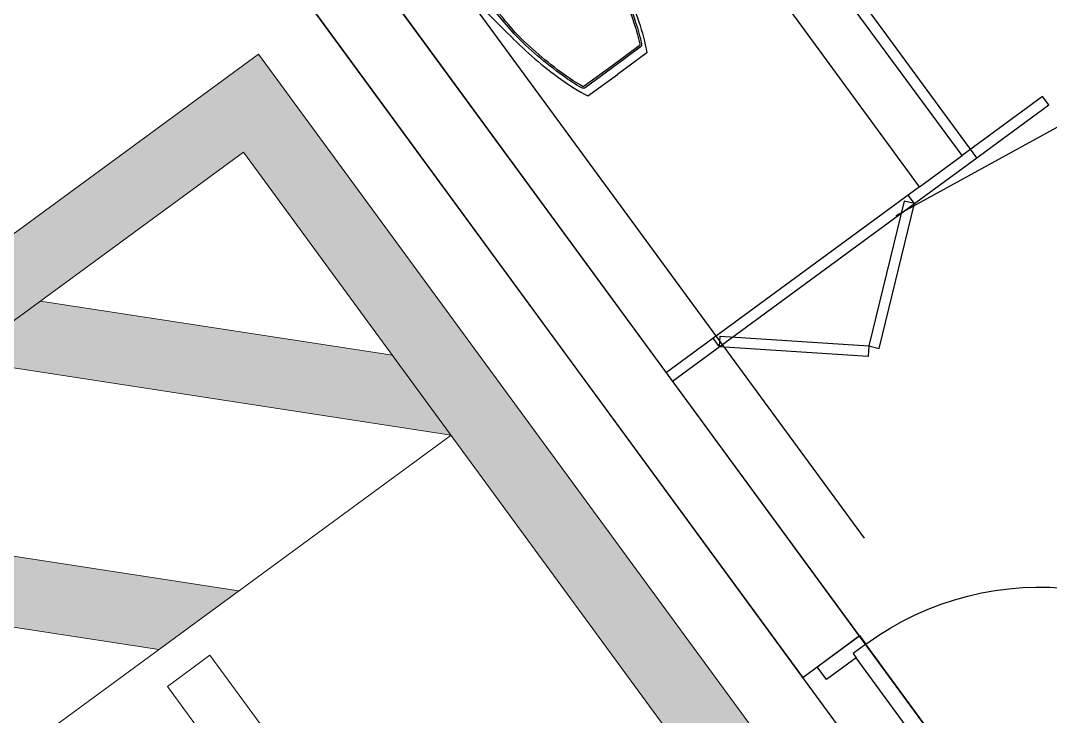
# Model space of a CAD drawing. Header units: millimetres. Extents: x 75184266 to 76346726, y -35077925 to -33679385.
# Drawn here: x 75437018 to 75439953, y -34539773 to -34537790 of the extents above; entities that cross this region are included whole.
import ezdxf

# ---------------------------------------------------------------- set-up
doc = ezdxf.new("R2010")
doc.units = ezdxf.units.MM
doc.header["$LTSCALE"] = 50
doc.header["$MEASUREMENT"] = 0
doc.linetypes.add('CENTER', pattern=[2, 1.25, -0.25, 0.25, -0.25])
doc.layers.get('0').update_dxf_attribs({"linetype": 'CONTINUOUS'})
for name, color, linetype in [('CEN', 1, 'CENTER'), ('XR-지하3층$0$1712-PL$0$DOOR', 4, 'CONTINUOUS'), ('XR-지하3층$0$5', 5, 'CONTINUOUS'), ('XR-지하3층$0$W1', 3, 'CONTINUOUS'), ('XR-지하3층$0$XR-1F-PLAN$0$A-EQP1', 1, 'CONTINUOUS'), ('XR-지하3층$0$XR-1F-PLAN$0$A-FIN6', 6, 'CONTINUOUS'), ('XR-지하3층$0$XR-1F-PLAN$0$A-WAL3', 3, 'CONTINUOUS'), ('XR-지하3층$0$장애인', 11, 'CONTINUOUS')]:
    doc.layers.add(name, color=color, linetype=linetype)
doc.layers.add('건축', color=8, linetype='CONTINUOUS', plot=False)

# ---------------------------------------------------------------- blocks, each defined once
blk = doc.blocks.new('XR-지하3층$0$XR-1F-PLAN$0$좌변기')
at = {"layer": 'XR-지하3층$0$XR-1F-PLAN$0$A-EQP1'}
for points in [[(-544.4, 76.1), (-544.4, 111.1, 0.414214), (-554.4, 121.1), (-672.4, 121.1, 0.414214), (-682.4, 111.1), (-682.4, -318.9, 0.414214), (-672.4, -328.9), (-554.4, -328.9, 0.414214), (-544.4, -318.9), (-544.4, -283.9)], [(-544.4, 111.1, -0.030636), (-266.4, 76.4, -0.045977), (-84.4, 34, -0.042274), (0, 0), (0, -103.9)], [(-534.4, -281, 0.029867), (-267.6, -275, 0.046073), (-88, -233.1, 0.030504), (-29.1, -210.9, 0.291302), (-23.5, -202.3), (-23.5, -105), (-23.5, -7.6, 0.291302), (-29.1, 0.9, 0.030504), (-88, 23.2, 0.046073), (-267.6, 65.1, 0.029888), (-534.4, 71.1)], [(-544.4, -318.9, 0.030636), (-266.4, -284.2, 0.045977), (-84.4, -241.8, 0.042274), (0, -207.9), (0, -103.9)]]:
    blk.add_lwpolyline(points, format="xyb", dxfattribs=at)
blk.add_lwpolyline([(-502.4, -283.9), (-502.4, 76.1), (-682.4, 76.1), (-682.4, -283.9)], close=True, dxfattribs=at)
for points in [[(-667.3, 63.6, 0.336088), (-682.4, 48), (-682.4, -255.8, 0.369332), (-666.2, -272.8, 0.014927), (-534.4, -281), (-534.4, 71.1, 0.014968)], [(-495.6, 67.3, 0.408431), (-504.4, 58.3), (-504.6, -105), (-504.4, -268.2, 0.408431), (-495.6, -277.2, 0.024723), (-268.1, -270.1, 0.046051), (-89.5, -228.4, 0.030519), (-31.2, -206.3, 0.289645), (-28.5, -202.3), (-28.5, -105), (-28.5, -7.7, 0.289645), (-31.2, -3.6, 0.030519), (-89.5, 18.4, 0.046051), (-268.1, 60.1, 0.024723)]]:
    blk.add_lwpolyline(points, format="xyb", close=True, dxfattribs=at)
blk = doc.blocks.new('XR-지하3층$0$1712-PL$0$FSD1000')
at = {"layer": 'XR-지하3층$0$1712-PL$0$DOOR', "color": 9}
for p, q in [((25, -101.3, 0), (865, -101.3, 0)), ((40, -146.3, 0), (850, -146.3, 0))]:
    blk.add_line(p, q, dxfattribs=at)
at = {"layer": 'XR-지하3층$0$1712-PL$0$DOOR', "elevation": 0}
for points in [[(25, 738.7), (25, -101.3), (70, -101.3), (70, 738.7)], [(-5, -251.3), (-5, -101.3), (25, -101.3), (25, -146.3), (40, -146.3), (40, -251.3)], [(895, -251.3), (895, -101.3), (865, -101.3), (865, -146.3), (850, -146.3), (850, -251.3)]]:
    blk.add_lwpolyline(points, close=True, dxfattribs=at)
at = {"layer": 'XR-지하3층$0$1712-PL$0$DOOR', "color": 9}
blk.add_arc((25, -101.3, 0), 840, 360, 86.9291, dxfattribs=at)
blk = doc.blocks.new('XR-지하3층$0$A$C0D98130B')
at = {"layer": 'XR-지하3층$0$W1', "ltscale": 0.5}
for p, q in [((1796.9, 1486.6, 0), (389.1, 3405.5, 0)), ((1635.6, 1368.3, 0), (227.8, 3287.2, 0)), ((1796.1, 1486.1, 0), (1635, 1367.6, 0))]:
    blk.add_line(p, q, dxfattribs=at)
at = {"layer": 'XR-지하3층$0$XR-1F-PLAN$0$A-EQP1'}
for p, q in [((364, 1588.8, 0), (1085.5, 2118.1, 0)), ((1103.3, 2093.9, 0), (381.7, 1564.6, 0)), ((970, 1996.2, 0), (952.3, 2020.4, 0)), ((413.9, 1588.2, 0), (396.2, 1612.4, 0)), ((13.3, 1331.5, 0), (243, 1500, 0)), ((260.8, 1475.9, 0), (31, 1307.3, 0)), ((31, 1307.3, 0), (13.3, 1331.5, 0))]:
    blk.add_line(p, q, dxfattribs=at)
at = {"layer": 'XR-지하3층$0$XR-1F-PLAN$0$A-EQP1', "elevation": 0}
for points in [[(940.9, 2003.3), (840, 1590.4), (869.1, 1583.3), (970, 1996.2)], [(415.9, 1618.1), (840, 1590.4), (838, 1560.5), (413.9, 1588.2)]]:
    blk.add_lwpolyline(points, close=True, dxfattribs=at)
at = {"layer": 'XR-지하3층$0$XR-1F-PLAN$0$A-FIN6'}
for p, q in [((236.6, 1458.1, 0), (-638.9, 2651.4, 0)), ((381.7, 1564.6, 0), (236.6, 1458.1, 0))]:
    blk.add_line(p, q, dxfattribs=at)
at = {"layer": 'XR-지하3층$0$XR-1F-PLAN$0$A-WAL3', "ltscale": 5}
for p, q in [((364, 1588.8, 0), (-493.7, 2757.9, 0)), ((243, 1500, 0), (-614.7, 2669.2, 0)), ((364, 1588.8, 0), (243, 1500, 0))]:
    blk.add_line(p, q, dxfattribs=at)
at = {"rotation": 126.293795718509}
blk.add_blockref('XR-지하3층$0$1712-PL$0$FSD1000', (2083.5, 586.7, 0), dxfattribs=at)
at = {"layer": 'XR-지하3층$0$XR-1F-PLAN$0$A-EQP1', "rotation": 306.2657939504788}
blk.add_blockref('XR-지하3층$0$XR-1F-PLAN$0$좌변기', (401, 2568, 0), dxfattribs=at)
blk = doc.blocks.new('XR-지하3층$0$장애인 주차')
at = {"layer": 'XR-지하3층$0$장애인', "lineweight": 5, "true_color": 0xffffff}
blk.add_hatch(color=7, dxfattribs=at).paths.add_polyline_path([(2472, 3994.9), (2472, -1005.1), (3842, -1005.1), (3842, -805.1), (2672, -805.1), (2672, 3794.9), (5572, 3794.9), (5572, -805.1), (4402, -805.1), (4402, -1005.1), (5772, -1005.1), (5772, 3994.9)])
h = blk.add_hatch(color=7, dxfattribs=at)
h.paths.add_polyline_path([(5572, 2794.9), (5572, 3077.8), (4854.8, 3794.9), (4572, 3794.9)])
h.paths.add_polyline_path([(4572, 3044.9), (4572, 2762.1), (5572, 1762.1), (5572, 2044.9)])
h.paths.add_polyline_path([(4572, 2012.1), (4572, 1729.2), (5572, 729.2), (5572, 1012.1)])
h.paths.add_polyline_path([(5572, -303.6), (5572, -20.8), (4572, 979.2), (4572, 696.4)])
h.paths.add_polyline_path([(4572, -53.6), (4572, -336.5), (5040.6, -805.1), (5323.4, -805.1)])
at = {"layer": 'XR-지하3층$0$5', "lineweight": 5}
for p, q in [((4572, 3794.9), (4572, -805.1)), ((5572, 2794.9), (4572, 3794.9)), ((5572, 3077.8), (4854.8, 3794.9)), ((5572, 2044.9), (4572, 3044.9)), ((5572, 1762.1), (4572, 2762.1))]:
    blk.add_line(p, q, dxfattribs=at)
for points in [[(3842, -1005.1), (2472, -1005.1), (2472, 3994.9), (5772, 3994.9), (5772, -1005.1), (4402, -1005.1)], [(3842, -805.1), (2672, -805.1), (2672, 3794.9), (5572, 3794.9), (5572, -805.1), (4402, -805.1)]]:
    blk.add_lwpolyline(points, dxfattribs=at)
at = {"layer": 'XR-지하3층$0$장애인', "color": 7, "lineweight": 5}
blk.add_lwpolyline([(4473.1, 2719.9), (3723.1, 2719.9), (3723.1, 2869.9), (4473.1, 2869.9)], close=True, dxfattribs=at)

msp = doc.modelspace()

# ---------------------------------------------------------------- linework, layer by layer
at = {"layer": 'CEN', "ltscale": 10}
msp.add_lwpolyline([(75445320.3, -34535159.7), (75439513, -34538346.8)], dxfattribs=at)
at = {"layer": '건축', "ltscale": 100}
for p, q in [((75437721.9, -34537580.8, 0), (75446668.4, -34549783.7, 0)), ((75438001.4, -34537623.8, 0), (75446829.7, -34549665.4, 0))]:
    msp.add_line(p, q, dxfattribs=at)
at = {"layer": '건축', "ltscale": 100, "elevation": 0}
msp.add_lwpolyline([(75439423.4, -34539265), (75438231.1, -34537638.7)], dxfattribs=at)

# ---------------------------------------------------------------- block references
at = {"layer": '건축', "ltscale": 0.5, "xscale": -1, "rotation": 72.53025961178537}
msp.add_blockref('XR-지하3층$0$A$C0D98130B', (75441205.4, -34538393.3, 0), dxfattribs=at)
at = {"layer": '건축', "xscale": -1, "rotation": 306.2469345521214}
msp.add_blockref('XR-지하3층$0$장애인 주차', (75437887.9, -34544902.7), dxfattribs=at)

doc.saveas('drawing.dxf')
